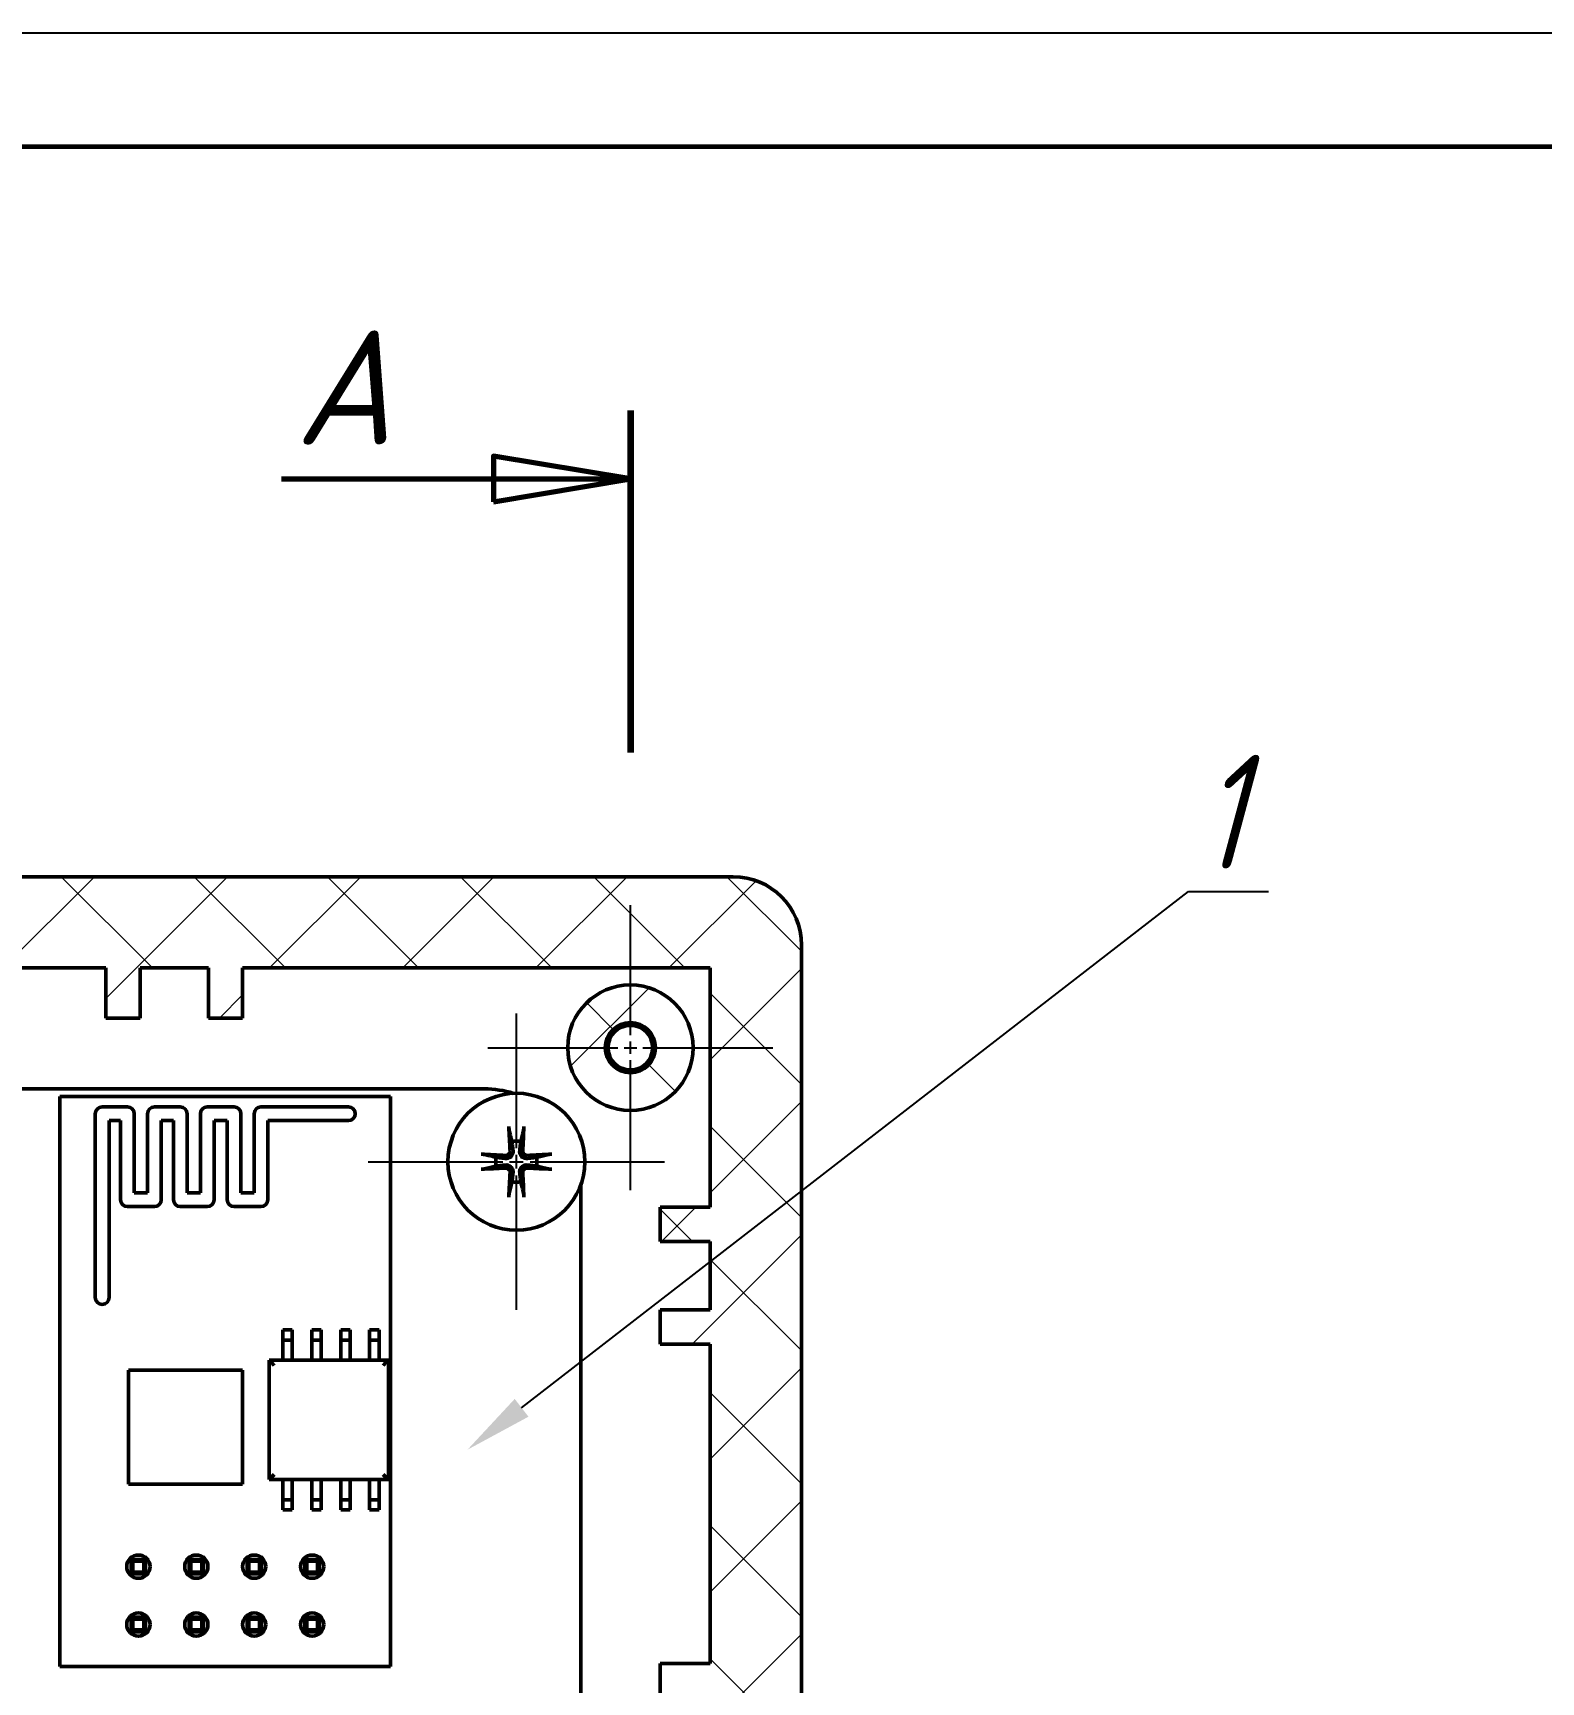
# Model space of a CAD drawing. Header units: millimetres. Extents: x 3004 to 4026, y 1209 to 1506.
# Drawn here: x 3164.7 to 3230.8, y 1433.5 to 1505.8 of the extents above; entities that cross this region are included whole.
import ezdxf
from ezdxf import colors
from ezdxf.entities.mleader import LeaderData, LeaderLine
from ezdxf.math import Vec2, Vec3

# ---------------------------------------------------------------- set-up
doc = ezdxf.new("R2010")
doc.units = ezdxf.units.MM
doc.linetypes.add('CENTER2', pattern=[28.575, 19.05, -3.175, 3.175, -3.175])
doc.linetypes.add('CHAIN', pattern=[0.7087, 0.4724, -0.0591, 0.1181, -0.0591])
for name, color, linetype, lineweight in [('Format', 7, 'Continuous', 60), ('Tonk', 7, 'Continuous', 25), ('Видимый контур (ГОСТ)', 7, 'Continuous', 50), ('Линия  разреза (ГОСТ)', 7, 'CHAIN', 70), ('Штриховка (ГОСТ)', 7, 'Continuous', 18)]:
    doc.layers.add(name, color=color, linetype=linetype, lineweight=lineweight)
doc.layers.add('KONTUR', color=7, linetype='Continuous')
doc.styles.get("Standard").update_dxf_attribs({"font": '', "width": 0.8, "oblique": 15})
doc.styles.add('Увеличенный текст (ГОСТ)', font='GOST Common Italic.ttf')
doc.styles.get('Standard').set_extended_font_data('GOST type B')

# ---------------------------------------------------------------- blocks, each defined once
blk = doc.blocks.new('*U23')
at = {"layer": 'Tonk', "color": 0, "linetype": 'CENTER2', "transparency": 16777216}
for p, q in [((0, 0.55), (0, 6.25)), ((-6.25, 0), (-0.55, 0)), ((0.55, 0), (6.25, 0)), ((0, -6.25), (0, -0.55))]:
    blk.add_line(p, q, dxfattribs=at)
at = {"layer": 'Tonk', "color": 0, "linetype": 'Continuous', "transparency": 16777216}
for p, q in [((-0.275, 0), (0.275, 0)), ((0, -0.275), (0, 0.275))]:
    blk.add_line(p, q, dxfattribs=at)
blk = doc.blocks.new('*U30')
at = {"layer": 'Tonk', "color": 0, "linetype": 'CENTER2', "transparency": 16777216}
for p, q in [((0, 0.6), (0, 6.5)), ((-6.5, 0), (-0.6, 0)), ((0.6, 0), (6.5, 0)), ((0, -6.5), (0, -0.6))]:
    blk.add_line(p, q, dxfattribs=at)
at = {"layer": 'Tonk', "color": 0, "linetype": 'Continuous', "transparency": 16777216}
for p, q in [((-0.3, 0), (0.3, 0)), ((0, -0.3), (0, 0.3))]:
    blk.add_line(p, q, dxfattribs=at)

msp = doc.modelspace()

# ---------------------------------------------------------------- hatches: boundary and pattern name
at = {"layer": 'Штриховка (ГОСТ)'}
h = msp.add_hatch(dxfattribs=at)
h.set_pattern_fill('ANSI37', color=256, scale=1.3, style=0)
edge = h.paths.add_edge_path()
edge.add_line((3130.892, 1396.782), (3130.892, 1393.782))
edge.add_line((3130.892, 1393.782), (3195.392, 1393.782))
edge.add_ellipse((3195.392, 1396.782), major_axis=(0, -3), ratio=1, start_angle=0, end_angle=90)
edge.add_line((3198.392, 1396.782), (3198.392, 1465.782))
edge.add_ellipse((3195.392, 1465.782), major_axis=(3, 0), ratio=1, start_angle=0, end_angle=90)
edge.add_line((3195.392, 1468.782), (3130.892, 1468.782))
edge.add_line((3130.892, 1468.782), (3130.892, 1465.782))
edge.add_line((3130.892, 1465.782), (3130.892, 1464.782))
edge.add_line((3130.892, 1464.782), (3132.392, 1464.782))
edge.add_line((3132.392, 1464.782), (3132.392, 1462.582))
edge.add_line((3132.392, 1462.582), (3133.892, 1462.582))
edge.add_line((3133.892, 1462.582), (3133.892, 1464.782))
edge.add_line((3133.892, 1464.782), (3147.892, 1464.782))
edge.add_line((3147.892, 1464.782), (3147.892, 1462.582))
edge.add_line((3147.892, 1462.582), (3149.392, 1462.582))
edge.add_line((3149.392, 1462.582), (3149.392, 1464.782))
edge.add_line((3149.392, 1464.782), (3152.392, 1464.782))
edge.add_line((3152.392, 1464.782), (3152.392, 1462.582))
edge.add_line((3152.392, 1462.582), (3153.892, 1462.582))
edge.add_line((3153.892, 1462.582), (3153.892, 1464.782))
edge.add_line((3153.892, 1464.782), (3167.892, 1464.782))
edge.add_line((3167.892, 1464.782), (3167.892, 1462.582))
edge.add_line((3167.892, 1462.582), (3169.392, 1462.582))
edge.add_line((3169.392, 1462.582), (3169.392, 1464.782))
edge.add_line((3169.392, 1464.782), (3172.392, 1464.782))
edge.add_line((3172.392, 1464.782), (3172.392, 1462.582))
edge.add_line((3172.392, 1462.582), (3173.892, 1462.582))
edge.add_line((3173.892, 1462.582), (3173.892, 1464.782))
edge.add_line((3173.892, 1464.782), (3194.392, 1464.782))
edge.add_line((3194.392, 1464.782), (3194.392, 1454.282))
edge.add_line((3194.392, 1454.282), (3192.192, 1454.282))
edge.add_line((3192.192, 1454.282), (3192.192, 1452.782))
edge.add_line((3192.192, 1452.782), (3194.392, 1452.782))
edge.add_line((3194.392, 1452.782), (3194.392, 1449.782))
edge.add_line((3194.392, 1449.782), (3192.192, 1449.782))
edge.add_line((3192.192, 1449.782), (3192.192, 1448.282))
edge.add_line((3192.192, 1448.282), (3194.392, 1448.282))
edge.add_line((3194.392, 1448.282), (3194.392, 1434.282))
edge.add_line((3194.392, 1434.282), (3192.192, 1434.282))
edge.add_line((3192.192, 1434.282), (3192.192, 1432.782))
edge.add_line((3192.192, 1432.782), (3194.392, 1432.782))
edge.add_line((3194.392, 1432.782), (3194.392, 1429.782))
edge.add_line((3194.392, 1429.782), (3192.192, 1429.782))
edge.add_line((3192.192, 1429.782), (3192.192, 1428.282))
edge.add_line((3192.192, 1428.282), (3194.392, 1428.282))
edge.add_line((3194.392, 1428.282), (3194.392, 1414.282))
edge.add_line((3194.392, 1414.282), (3192.192, 1414.282))
edge.add_line((3192.192, 1414.282), (3192.192, 1412.782))
edge.add_line((3192.192, 1412.782), (3194.392, 1412.782))
edge.add_line((3194.392, 1412.782), (3194.392, 1409.782))
edge.add_line((3194.392, 1409.782), (3192.192, 1409.782))
edge.add_line((3192.192, 1409.782), (3192.192, 1408.282))
edge.add_line((3192.192, 1408.282), (3194.392, 1408.282))
edge.add_line((3194.392, 1408.282), (3194.392, 1397.782))
edge.add_line((3194.392, 1397.782), (3173.892, 1397.782))
edge.add_line((3173.892, 1397.782), (3173.892, 1399.982))
edge.add_line((3173.892, 1399.982), (3172.392, 1399.982))
edge.add_line((3172.392, 1399.982), (3172.392, 1397.782))
edge.add_line((3172.392, 1397.782), (3169.392, 1397.782))
edge.add_line((3169.392, 1397.782), (3169.392, 1399.982))
edge.add_line((3169.392, 1399.982), (3167.892, 1399.982))
edge.add_line((3167.892, 1399.982), (3167.892, 1397.782))
edge.add_line((3167.892, 1397.782), (3153.892, 1397.782))
edge.add_line((3153.892, 1397.782), (3153.892, 1399.982))
edge.add_line((3153.892, 1399.982), (3152.392, 1399.982))
edge.add_line((3152.392, 1399.982), (3152.392, 1397.782))
edge.add_line((3152.392, 1397.782), (3149.392, 1397.782))
edge.add_line((3149.392, 1397.782), (3149.392, 1399.982))
edge.add_line((3149.392, 1399.982), (3147.892, 1399.982))
edge.add_line((3147.892, 1399.982), (3147.892, 1397.782))
edge.add_line((3147.892, 1397.782), (3133.892, 1397.782))
edge.add_line((3133.892, 1397.782), (3133.892, 1399.982))
edge.add_line((3133.892, 1399.982), (3132.392, 1399.982))
edge.add_line((3132.392, 1399.982), (3132.392, 1397.782))
edge.add_line((3132.392, 1397.782), (3130.892, 1397.782))
edge.add_line((3130.892, 1397.782), (3130.892, 1396.782))
edge = h.paths.add_edge_path()
edge.add_ellipse((3190.892, 1401.282), major_axis=(0, 2.75), ratio=1, start_angle=0, end_angle=360)
edge = h.paths.add_edge_path(flags=0)
edge.add_ellipse((3190.892, 1401.282), major_axis=(0, 1.1), ratio=1, start_angle=0, end_angle=360)
edge = h.paths.add_edge_path()
edge.add_ellipse((3190.892, 1461.282), major_axis=(0, 2.75), ratio=1, start_angle=0, end_angle=360)
edge = h.paths.add_edge_path(flags=0)
edge.add_ellipse((3190.892, 1461.282), major_axis=(0, 1.1), ratio=1, start_angle=0, end_angle=360)

# ---------------------------------------------------------------- linework, layer by layer
at = {"layer": 'Format'}
msp.add_line((3418.849, 1500.782), (3023.849, 1500.782), dxfattribs=at)
at = {"layer": 'KONTUR'}
msp.add_line((3003.849, 1505.782), (3423.849, 1505.782), dxfattribs=at)
at = {"layer": 'Видимый контур (ГОСТ)'}
for p, q in [((3130.892, 1468.782), (3195.392, 1468.782)), ((3198.392, 1465.782), (3198.392, 1396.782)), ((3167.892, 1464.782), (3153.892, 1464.782)), ((3167.892, 1462.582), (3167.892, 1464.782)), ((3169.392, 1464.782), (3169.392, 1462.582)), ((3172.392, 1464.782), (3169.392, 1464.782)), ((3172.392, 1462.582), (3172.392, 1464.782)), ((3173.892, 1464.782), (3173.892, 1462.582)), ((3194.392, 1464.782), (3173.892, 1464.782)), ((3194.392, 1454.282), (3194.392, 1464.782)), ((3169.392, 1462.582), (3167.892, 1462.582)), ((3173.892, 1462.582), (3172.392, 1462.582)), ((3130.892, 1459.474), (3184.493, 1459.475)), ((3180.38, 1459.145), (3165.88, 1459.145)), ((3165.88, 1459.145), (3165.88, 1434.145)), ((3168.84, 1458.686), (3167.733, 1458.686)), ((3171.159, 1458.686), (3170.024, 1458.686)), ((3173.517, 1458.686), (3172.338, 1458.686)), ((3178.531, 1458.686), (3174.696, 1458.686)), ((3180.38, 1434.145), (3180.38, 1459.145)), ((3167.433, 1458.386), (3167.433, 1450.322)), ((3168.033, 1450.322), (3168.033, 1458.086)), ((3168.033, 1458.086), (3168.54, 1458.086)), ((3168.54, 1458.086), (3168.54, 1454.612)), ((3169.14, 1454.912), (3169.14, 1458.386)), ((3169.724, 1458.386), (3169.724, 1454.912)), ((3170.324, 1454.612), (3170.324, 1458.086)), ((3170.324, 1458.086), (3170.859, 1458.086)), ((3170.859, 1458.086), (3170.859, 1454.612)), ((3171.459, 1454.912), (3171.459, 1458.386)), ((3172.038, 1458.386), (3172.038, 1454.912)), ((3172.638, 1454.612), (3172.638, 1458.086)), ((3172.638, 1458.086), (3173.217, 1458.086)), ((3173.217, 1458.086), (3173.217, 1454.612)), ((3173.817, 1454.912), (3173.817, 1458.386)), ((3174.396, 1458.386), (3174.396, 1454.912)), ((3174.996, 1454.612), (3174.996, 1458.086)), ((3174.996, 1458.086), (3178.531, 1458.086)), ((3188.712, 1455.257), (3188.717, 1407.809)), ((3169.724, 1454.912), (3169.14, 1454.912)), ((3172.038, 1454.912), (3171.459, 1454.912)), ((3174.396, 1454.912), (3173.817, 1454.912)), ((3168.84, 1454.312), (3170.024, 1454.312)), ((3171.159, 1454.312), (3172.338, 1454.312)), ((3173.517, 1454.312), (3174.696, 1454.312)), ((3192.192, 1452.782), (3192.192, 1454.282)), ((3192.192, 1454.282), (3194.392, 1454.282)), ((3194.392, 1452.782), (3192.192, 1452.782)), ((3194.392, 1449.782), (3194.392, 1452.782)), ((3192.192, 1449.782), (3194.392, 1449.782)), ((3192.192, 1448.282), (3192.192, 1449.782)), ((3176.07, 1448.91), (3175.65, 1448.91)), ((3175.65, 1448.66), (3175.65, 1448.91)), ((3175.65, 1448.66), (3175.65, 1448.46)), ((3176.07, 1448.66), (3176.07, 1448.91)), ((3176.07, 1448.66), (3176.07, 1448.46)), ((3177.34, 1448.91), (3176.92, 1448.91)), ((3176.92, 1448.66), (3176.92, 1448.91)), ((3176.92, 1448.66), (3176.92, 1448.46)), ((3177.34, 1448.66), (3177.34, 1448.91)), ((3177.34, 1448.66), (3177.34, 1448.46)), ((3178.61, 1448.91), (3178.19, 1448.91)), ((3178.19, 1448.66), (3178.19, 1448.91)), ((3178.19, 1448.66), (3178.19, 1448.46)), ((3178.61, 1448.66), (3178.61, 1448.91)), ((3178.61, 1448.66), (3178.61, 1448.46)), ((3179.88, 1448.91), (3179.46, 1448.91)), ((3179.46, 1448.66), (3179.46, 1448.91)), ((3179.46, 1448.66), (3179.46, 1448.46)), ((3179.88, 1448.66), (3179.88, 1448.91)), ((3179.88, 1448.66), (3179.88, 1448.46)), ((3176.07, 1448.46), (3175.65, 1448.46)), ((3175.65, 1448.46), (3175.65, 1448.06)), ((3175.65, 1448.06), (3175.65, 1447.575)), ((3176.07, 1448.46), (3176.07, 1448.06)), ((3176.07, 1448.06), (3176.07, 1447.575)), ((3177.34, 1448.46), (3176.92, 1448.46)), ((3176.92, 1448.46), (3176.92, 1448.06)), ((3176.92, 1448.06), (3176.92, 1447.575)), ((3177.34, 1448.46), (3177.34, 1448.06)), ((3177.34, 1448.06), (3177.34, 1447.575)), ((3178.61, 1448.46), (3178.19, 1448.46)), ((3178.19, 1448.46), (3178.19, 1448.06)), ((3178.19, 1448.06), (3178.19, 1447.575)), ((3178.61, 1448.46), (3178.61, 1448.06)), ((3178.61, 1448.06), (3178.61, 1447.575)), ((3179.88, 1448.46), (3179.46, 1448.46)), ((3179.46, 1448.46), (3179.46, 1448.06)), ((3179.46, 1448.06), (3179.46, 1447.575)), ((3179.88, 1448.46), (3179.88, 1448.06)), ((3179.88, 1448.06), (3179.88, 1447.575)), ((3194.392, 1448.282), (3192.192, 1448.282)), ((3194.392, 1434.282), (3194.392, 1448.282)), ((3173.88, 1447.145), (3168.88, 1447.145)), ((3168.88, 1447.145), (3168.88, 1442.145)), ((3173.88, 1442.145), (3173.88, 1447.145)), ((3175.05, 1447.575), (3180.28, 1447.575)), ((3175.05, 1442.345), (3175.05, 1447.575)), ((3175.156, 1447.469), (3175.05, 1447.575)), ((3175.156, 1447.469), (3175.274, 1447.351)), ((3180.174, 1447.469), (3180.056, 1447.351)), ((3180.174, 1447.469), (3180.28, 1447.575)), ((3180.28, 1447.575), (3180.28, 1442.345)), ((3168.88, 1442.145), (3173.88, 1442.145)), ((3175.156, 1442.451), (3175.05, 1442.345)), ((3180.28, 1442.345), (3175.05, 1442.345)), ((3175.156, 1442.451), (3175.274, 1442.569)), ((3175.65, 1442.345), (3175.65, 1441.86)), ((3176.07, 1442.345), (3176.07, 1441.86)), ((3176.92, 1442.345), (3176.92, 1441.86)), ((3177.34, 1442.345), (3177.34, 1441.86)), ((3178.19, 1442.345), (3178.19, 1441.86)), ((3178.61, 1442.345), (3178.61, 1441.86)), ((3179.46, 1442.345), (3179.46, 1441.86)), ((3179.88, 1442.345), (3179.88, 1441.86)), ((3180.174, 1442.451), (3180.056, 1442.569)), ((3180.174, 1442.451), (3180.28, 1442.345)), ((3175.65, 1441.86), (3175.65, 1441.46)), ((3175.65, 1441.46), (3175.65, 1441.26)), ((3176.07, 1441.46), (3175.65, 1441.46)), ((3176.07, 1441.86), (3176.07, 1441.46)), ((3176.07, 1441.46), (3176.07, 1441.26)), ((3176.92, 1441.86), (3176.92, 1441.46)), ((3176.92, 1441.46), (3176.92, 1441.26)), ((3177.34, 1441.46), (3176.92, 1441.46)), ((3177.34, 1441.86), (3177.34, 1441.46)), ((3177.34, 1441.46), (3177.34, 1441.26)), ((3178.19, 1441.86), (3178.19, 1441.46)), ((3178.19, 1441.46), (3178.19, 1441.26)), ((3178.61, 1441.46), (3178.19, 1441.46)), ((3178.61, 1441.86), (3178.61, 1441.46)), ((3178.61, 1441.46), (3178.61, 1441.26)), ((3179.46, 1441.86), (3179.46, 1441.46)), ((3179.46, 1441.46), (3179.46, 1441.26)), ((3179.88, 1441.46), (3179.46, 1441.46)), ((3179.88, 1441.86), (3179.88, 1441.46)), ((3179.88, 1441.46), (3179.88, 1441.26)), ((3175.65, 1441.26), (3175.65, 1441.01)), ((3176.07, 1441.01), (3175.65, 1441.01)), ((3176.07, 1441.26), (3176.07, 1441.01)), ((3176.92, 1441.26), (3176.92, 1441.01)), ((3177.34, 1441.01), (3176.92, 1441.01)), ((3177.34, 1441.26), (3177.34, 1441.01)), ((3178.19, 1441.26), (3178.19, 1441.01)), ((3178.61, 1441.01), (3178.19, 1441.01)), ((3178.61, 1441.26), (3178.61, 1441.01)), ((3179.46, 1441.26), (3179.46, 1441.01)), ((3179.88, 1441.01), (3179.46, 1441.01)), ((3179.88, 1441.26), (3179.88, 1441.01)), ((3169.003, 1438.207), (3169.003, 1438.842)), ((3169.003, 1438.842), (3169.638, 1438.842)), ((3169.083, 1438.762), (3169.003, 1438.842)), ((3169.083, 1438.762), (3169.557, 1438.762)), ((3169.083, 1438.287), (3169.083, 1438.762)), ((3169.557, 1438.762), (3169.638, 1438.842)), ((3169.557, 1438.762), (3169.557, 1438.287)), ((3169.638, 1438.842), (3169.638, 1438.207)), ((3171.543, 1438.207), (3171.543, 1438.842)), ((3171.543, 1438.842), (3172.178, 1438.842)), ((3171.623, 1438.762), (3171.543, 1438.842)), ((3171.623, 1438.762), (3172.097, 1438.762)), ((3171.623, 1438.287), (3171.623, 1438.762)), ((3172.097, 1438.762), (3172.178, 1438.842)), ((3172.097, 1438.762), (3172.097, 1438.287)), ((3172.178, 1438.842), (3172.178, 1438.207)), ((3174.083, 1438.207), (3174.083, 1438.842)), ((3174.083, 1438.842), (3174.718, 1438.842)), ((3174.163, 1438.762), (3174.083, 1438.842)), ((3174.163, 1438.762), (3174.637, 1438.762)), ((3174.163, 1438.287), (3174.163, 1438.762)), ((3174.637, 1438.762), (3174.718, 1438.842)), ((3174.637, 1438.762), (3174.637, 1438.287)), ((3174.718, 1438.842), (3174.718, 1438.207)), ((3176.623, 1438.207), (3176.623, 1438.842)), ((3176.623, 1438.842), (3177.258, 1438.842)), ((3176.703, 1438.762), (3176.623, 1438.842)), ((3176.703, 1438.762), (3177.177, 1438.762)), ((3176.703, 1438.287), (3176.703, 1438.762)), ((3177.177, 1438.762), (3177.258, 1438.842)), ((3177.177, 1438.762), (3177.177, 1438.287)), ((3177.258, 1438.842), (3177.258, 1438.207)), ((3169.083, 1438.287), (3169.003, 1438.207)), ((3169.638, 1438.207), (3169.003, 1438.207)), ((3169.557, 1438.287), (3169.083, 1438.287)), ((3169.557, 1438.287), (3169.638, 1438.207)), ((3171.623, 1438.287), (3171.543, 1438.207)), ((3172.178, 1438.207), (3171.543, 1438.207)), ((3172.097, 1438.287), (3171.623, 1438.287)), ((3172.097, 1438.287), (3172.178, 1438.207)), ((3174.163, 1438.287), (3174.083, 1438.207)), ((3174.718, 1438.207), (3174.083, 1438.207)), ((3174.637, 1438.287), (3174.163, 1438.287)), ((3174.637, 1438.287), (3174.718, 1438.207)), ((3176.703, 1438.287), (3176.623, 1438.207)), ((3177.258, 1438.207), (3176.623, 1438.207)), ((3177.177, 1438.287), (3176.703, 1438.287)), ((3177.177, 1438.287), (3177.258, 1438.207)), ((3169.003, 1435.667), (3169.003, 1436.302)), ((3169.003, 1436.302), (3169.638, 1436.302)), ((3169.083, 1436.222), (3169.003, 1436.302)), ((3169.557, 1436.222), (3169.638, 1436.302)), ((3169.638, 1436.302), (3169.638, 1435.667)), ((3171.543, 1435.667), (3171.543, 1436.302)), ((3171.543, 1436.302), (3172.178, 1436.302)), ((3171.623, 1436.222), (3171.543, 1436.302)), ((3172.097, 1436.222), (3172.178, 1436.302)), ((3172.178, 1436.302), (3172.178, 1435.667)), ((3174.083, 1435.667), (3174.083, 1436.302)), ((3174.083, 1436.302), (3174.718, 1436.302)), ((3174.163, 1436.222), (3174.083, 1436.302)), ((3174.637, 1436.222), (3174.718, 1436.302)), ((3174.718, 1436.302), (3174.718, 1435.667)), ((3176.623, 1435.667), (3176.623, 1436.302)), ((3176.623, 1436.302), (3177.258, 1436.302)), ((3176.703, 1436.222), (3176.623, 1436.302)), ((3177.177, 1436.222), (3177.258, 1436.302)), ((3177.258, 1436.302), (3177.258, 1435.667)), ((3169.083, 1435.747), (3169.003, 1435.667)), ((3169.638, 1435.667), (3169.003, 1435.667)), ((3169.083, 1436.222), (3169.557, 1436.222)), ((3169.083, 1435.747), (3169.083, 1436.222)), ((3169.557, 1435.747), (3169.083, 1435.747)), ((3169.557, 1436.222), (3169.557, 1435.747)), ((3169.557, 1435.747), (3169.638, 1435.667)), ((3171.623, 1435.747), (3171.543, 1435.667)), ((3172.178, 1435.667), (3171.543, 1435.667)), ((3171.623, 1436.222), (3172.097, 1436.222)), ((3171.623, 1435.747), (3171.623, 1436.222)), ((3172.097, 1435.747), (3171.623, 1435.747)), ((3172.097, 1436.222), (3172.097, 1435.747)), ((3172.097, 1435.747), (3172.178, 1435.667)), ((3174.163, 1435.747), (3174.083, 1435.667)), ((3174.718, 1435.667), (3174.083, 1435.667)), ((3174.163, 1436.222), (3174.637, 1436.222)), ((3174.163, 1435.747), (3174.163, 1436.222)), ((3174.637, 1435.747), (3174.163, 1435.747)), ((3174.637, 1436.222), (3174.637, 1435.747)), ((3174.637, 1435.747), (3174.718, 1435.667)), ((3176.703, 1435.747), (3176.623, 1435.667)), ((3177.258, 1435.667), (3176.623, 1435.667)), ((3176.703, 1436.222), (3177.177, 1436.222)), ((3176.703, 1435.747), (3176.703, 1436.222)), ((3177.177, 1435.747), (3176.703, 1435.747)), ((3177.177, 1436.222), (3177.177, 1435.747)), ((3177.177, 1435.747), (3177.258, 1435.667)), ((3165.88, 1434.145), (3180.38, 1434.145)), ((3192.192, 1434.282), (3194.392, 1434.282)), ((3192.192, 1432.782), (3192.192, 1434.282))]:
    msp.add_line(p, q, dxfattribs=at)
for centre, radius in [((3190.892, 1461.282), 2.75), ((3190.892, 1461.282), 1.1), ((3190.892, 1461.282), 0.974), ((3185.892, 1456.282), 3), ((3169.32, 1438.524), 0.51), ((3171.86, 1438.524), 0.51), ((3174.4, 1438.524), 0.51), ((3176.94, 1438.524), 0.51), ((3169.32, 1435.984), 0.51), ((3171.86, 1435.984), 0.51), ((3174.4, 1435.984), 0.51), ((3176.94, 1435.984), 0.51)]:
    msp.add_circle(centre, radius, dxfattribs=at)
for centre, radius, start, end in [((3195.392, 1465.782), 3, 0, 90), ((3184.496, 1455.259), 4.216, 72.46683, 90.03998), ((3167.733, 1458.386), 0.3, 90, 180), ((3168.84, 1458.386), 0.3, 0, 90), ((3170.024, 1458.386), 0.3, 90, 180), ((3171.159, 1458.386), 0.3, 0, 90), ((3172.338, 1458.386), 0.3, 90, 180), ((3173.517, 1458.386), 0.3, 0, 90), ((3174.696, 1458.386), 0.3, 90, 180), ((3178.531, 1458.386), 0.3, 270, 90), ((3185.892, 1456.282), 0.902, 77.87979, 102.12021), ((3185.892, 1456.282), 0.902, 167.87979, 192.12021), ((3185.892, 1456.282), 0.902, 347.87979, 12.12021), ((3185.892, 1456.282), 0.902, 257.87979, 282.12021), ((3168.84, 1454.612), 0.3, 180, 270), ((3170.024, 1454.612), 0.3, 270, 0), ((3171.159, 1454.612), 0.3, 180, 270), ((3172.338, 1454.612), 0.3, 270, 0), ((3173.517, 1454.612), 0.3, 180, 270), ((3174.696, 1454.612), 0.3, 270, 0), ((3167.733, 1450.322), 0.3, 180, 0)]:
    msp.add_arc(centre, radius, start, end, dxfattribs=at)
for centre, major_axis, start_param, end_param in [((3186.096, 1456.295), (0.336, -5.195), 4.406467, 4.617896), ((3185.688, 1456.295), (0.336, 5.195), 4.806882, 5.018311), ((3185.879, 1456.078), (-5.195, 0.336), 4.806882, 5.018311), ((3185.905, 1456.078), (-5.195, -0.336), 4.406467, 4.617896), ((3185.879, 1456.485), (5.195, 0.336), 4.406467, 4.617896), ((3186.096, 1456.268), (-0.336, -5.195), 4.806882, 5.018311), ((3185.688, 1456.268), (-0.336, 5.195), 4.406467, 4.617896), ((3185.905, 1456.485), (5.195, -0.336), 4.806882, 5.018311)]:
    msp.add_ellipse(centre, major_axis=major_axis, ratio=0.087156, start_param=start_param, end_param=end_param, dxfattribs=at)
for points, knots in [([(3185.58, 1457.663), (3185.578, 1457.67), (3185.577, 1457.679), (3185.573, 1457.701), (3185.571, 1457.718), (3185.568, 1457.75), (3185.566, 1457.771), (3185.564, 1457.802), (3185.563, 1457.818), (3185.563, 1457.832)], [0.04788997, 0.04788997, 0.04788997, 0.04788997, 0.05210485, 0.05210485, 0.05730314, 0.05730314, 0.0625558, 0.0625558, 0.06665641, 0.06665641, 0.06665641, 0.06665641]), ([(3186.221, 1457.832), (3186.221, 1457.818), (3186.22, 1457.802), (3186.218, 1457.771), (3186.216, 1457.75), (3186.213, 1457.718), (3186.211, 1457.701), (3186.208, 1457.679), (3186.206, 1457.67), (3186.204, 1457.663)], [0.01685823, 0.01685823, 0.01685823, 0.01685823, 0.02095884, 0.02095884, 0.0262115, 0.0262115, 0.03140979, 0.03140979, 0.03562467, 0.03562467, 0.03562467, 0.03562467]), ([(3184.342, 1456.611), (3184.356, 1456.61), (3184.372, 1456.61), (3184.403, 1456.608), (3184.423, 1456.606), (3184.455, 1456.603), (3184.472, 1456.601), (3184.494, 1456.597), (3184.504, 1456.595), (3184.51, 1456.594)], [0.01685823, 0.01685823, 0.01685823, 0.01685823, 0.02095884, 0.02095884, 0.0262115, 0.0262115, 0.03140979, 0.03140979, 0.03562467, 0.03562467, 0.03562467, 0.03562467]), ([(3185.747, 1456.765), (3185.751, 1456.725), (3185.748, 1456.684), (3185.731, 1456.624), (3185.722, 1456.599), (3185.695, 1456.553), (3185.678, 1456.531), (3185.642, 1456.495), (3185.621, 1456.478), (3185.574, 1456.452), (3185.55, 1456.442), (3185.49, 1456.426), (3185.448, 1456.422), (3185.409, 1456.427)], [0.13731162, 0.13731162, 0.13731162, 0.13731162, 0.14973415, 0.14973415, 0.15741051, 0.15741051, 0.16508687, 0.16508687, 0.17276323, 0.17276323, 0.18043959, 0.18043959, 0.19286212, 0.19286212, 0.19286212, 0.19286212]), ([(3185.613, 1456.756), (3185.615, 1456.733), (3185.611, 1456.708), (3185.595, 1456.662), (3185.583, 1456.64), (3185.552, 1456.606), (3185.532, 1456.59), (3185.489, 1456.569), (3185.464, 1456.562), (3185.434, 1456.56), (3185.426, 1456.56), (3185.418, 1456.56)], [0, 0, 0, 0, 0.00692285, 0.00692285, 0.0138457, 0.0138457, 0.02075693, 0.02075693, 0.02766816, 0.02766816, 0.03000447, 0.03000447, 0.03000447, 0.03000447]), ([(3186.375, 1456.427), (3186.336, 1456.422), (3186.294, 1456.426), (3186.234, 1456.442), (3186.21, 1456.452), (3186.164, 1456.478), (3186.142, 1456.495), (3186.106, 1456.531), (3186.089, 1456.553), (3186.062, 1456.599), (3186.053, 1456.624), (3186.036, 1456.684), (3186.033, 1456.725), (3186.037, 1456.765)], [0.13731162, 0.13731162, 0.13731162, 0.13731162, 0.14973415, 0.14973415, 0.15741051, 0.15741051, 0.16508687, 0.16508687, 0.17276323, 0.17276323, 0.18043959, 0.18043959, 0.19286212, 0.19286212, 0.19286212, 0.19286212]), ([(3186.366, 1456.56), (3186.343, 1456.559), (3186.319, 1456.562), (3186.272, 1456.578), (3186.251, 1456.591), (3186.216, 1456.622), (3186.201, 1456.641), (3186.179, 1456.685), (3186.173, 1456.709), (3186.171, 1456.74), (3186.17, 1456.748), (3186.171, 1456.756)], [0, 0, 0, 0, 0.00692285, 0.00692285, 0.0138457, 0.0138457, 0.02075693, 0.02075693, 0.02766816, 0.02766816, 0.03000447, 0.03000447, 0.03000447, 0.03000447]), ([(3187.274, 1456.594), (3187.28, 1456.595), (3187.29, 1456.597), (3187.312, 1456.601), (3187.329, 1456.603), (3187.361, 1456.606), (3187.381, 1456.608), (3187.413, 1456.61), (3187.428, 1456.61), (3187.442, 1456.611)], [0.04788997, 0.04788997, 0.04788997, 0.04788997, 0.05210485, 0.05210485, 0.05730314, 0.05730314, 0.0625558, 0.0625558, 0.06665641, 0.06665641, 0.06665641, 0.06665641]), ([(3184.51, 1455.969), (3184.504, 1455.968), (3184.494, 1455.966), (3184.472, 1455.963), (3184.455, 1455.961), (3184.423, 1455.957), (3184.403, 1455.956), (3184.372, 1455.954), (3184.356, 1455.953), (3184.342, 1455.952)], [0.04788997, 0.04788997, 0.04788997, 0.04788997, 0.05210485, 0.05210485, 0.05730314, 0.05730314, 0.0625558, 0.0625558, 0.06665641, 0.06665641, 0.06665641, 0.06665641]), ([(3185.409, 1456.137), (3185.448, 1456.141), (3185.49, 1456.138), (3185.55, 1456.121), (3185.574, 1456.111), (3185.621, 1456.085), (3185.642, 1456.068), (3185.678, 1456.032), (3185.695, 1456.01), (3185.722, 1455.964), (3185.731, 1455.939), (3185.748, 1455.88), (3185.751, 1455.838), (3185.747, 1455.799)], [0.13731162, 0.13731162, 0.13731162, 0.13731162, 0.14973415, 0.14973415, 0.15741051, 0.15741051, 0.16508687, 0.16508687, 0.17276323, 0.17276323, 0.18043959, 0.18043959, 0.19286212, 0.19286212, 0.19286212, 0.19286212]), ([(3185.418, 1456.003), (3185.441, 1456.004), (3185.466, 1456.001), (3185.512, 1455.985), (3185.533, 1455.972), (3185.568, 1455.942), (3185.583, 1455.922), (3185.605, 1455.878), (3185.611, 1455.854), (3185.614, 1455.823), (3185.614, 1455.815), (3185.613, 1455.807)], [0, 0, 0, 0, 0.00692285, 0.00692285, 0.0138457, 0.0138457, 0.02075693, 0.02075693, 0.02766816, 0.02766816, 0.03000447, 0.03000447, 0.03000447, 0.03000447]), ([(3186.037, 1455.799), (3186.033, 1455.838), (3186.036, 1455.88), (3186.053, 1455.939), (3186.062, 1455.964), (3186.089, 1456.01), (3186.106, 1456.032), (3186.142, 1456.068), (3186.164, 1456.085), (3186.21, 1456.111), (3186.234, 1456.121), (3186.294, 1456.138), (3186.336, 1456.141), (3186.375, 1456.137)], [0.13731162, 0.13731162, 0.13731162, 0.13731162, 0.14973415, 0.14973415, 0.15741051, 0.15741051, 0.16508687, 0.16508687, 0.17276323, 0.17276323, 0.18043959, 0.18043959, 0.19286212, 0.19286212, 0.19286212, 0.19286212]), ([(3186.171, 1455.807), (3186.17, 1455.83), (3186.173, 1455.855), (3186.189, 1455.901), (3186.202, 1455.923), (3186.232, 1455.958), (3186.252, 1455.973), (3186.295, 1455.995), (3186.32, 1456.001), (3186.35, 1456.003), (3186.358, 1456.003), (3186.366, 1456.003)], [0, 0, 0, 0, 0.00692285, 0.00692285, 0.0138457, 0.0138457, 0.02075693, 0.02075693, 0.02766816, 0.02766816, 0.03000447, 0.03000447, 0.03000447, 0.03000447]), ([(3187.442, 1455.952), (3187.428, 1455.953), (3187.413, 1455.954), (3187.381, 1455.956), (3187.361, 1455.957), (3187.329, 1455.961), (3187.312, 1455.963), (3187.29, 1455.966), (3187.28, 1455.968), (3187.274, 1455.969)], [0.01685823, 0.01685823, 0.01685823, 0.01685823, 0.02095884, 0.02095884, 0.0262115, 0.0262115, 0.03140979, 0.03140979, 0.03562467, 0.03562467, 0.03562467, 0.03562467]), ([(3185.563, 1454.732), (3185.563, 1454.746), (3185.564, 1454.761), (3185.566, 1454.792), (3185.568, 1454.813), (3185.571, 1454.845), (3185.573, 1454.862), (3185.577, 1454.884), (3185.578, 1454.893), (3185.58, 1454.9)], [0.01685823, 0.01685823, 0.01685823, 0.01685823, 0.02095884, 0.02095884, 0.0262115, 0.0262115, 0.03140979, 0.03140979, 0.03562467, 0.03562467, 0.03562467, 0.03562467]), ([(3186.204, 1454.9), (3186.206, 1454.893), (3186.208, 1454.884), (3186.211, 1454.862), (3186.213, 1454.845), (3186.216, 1454.813), (3186.218, 1454.792), (3186.22, 1454.761), (3186.221, 1454.746), (3186.221, 1454.732)], [0.04788997, 0.04788997, 0.04788997, 0.04788997, 0.05210485, 0.05210485, 0.05730314, 0.05730314, 0.0625558, 0.0625558, 0.06665641, 0.06665641, 0.06665641, 0.06665641])]:
    msp.add_open_spline(points, degree=3, knots=knots, dxfattribs=at)
for points, weights in [([(3185.58, 1457.663), (3185.655, 1457.358), (3185.703, 1457.163)], [1.00410486313, 1.02752924454, 1]), ([(3186.081, 1457.163), (3186.129, 1457.358), (3186.204, 1457.663)], [1, 1.02752923649, 1.00410486201]), ([(3185.011, 1456.471), (3184.816, 1456.519), (3184.51, 1456.594)], [1, 1.02752924647, 1.0041048634]), ([(3185.703, 1457.163), (3185.731, 1456.907), (3185.747, 1456.765)], [1, 1.35043058172, 1.67338373673]), ([(3186.037, 1456.765), (3186.053, 1456.907), (3186.081, 1457.163)], [1.67338373673, 1.35043058172, 1]), ([(3187.274, 1456.594), (3186.968, 1456.519), (3186.774, 1456.471)], [1.0041048634, 1.02752924647, 1]), ([(3184.51, 1455.969), (3184.816, 1456.045), (3185.011, 1456.092)], [1.0041048634, 1.02752924648, 1]), ([(3185.409, 1456.427), (3185.267, 1456.442), (3185.011, 1456.471)], [1.67338373673, 1.35043058172, 1]), ([(3185.011, 1456.092), (3185.267, 1456.121), (3185.409, 1456.137)], [1, 1.35043058172, 1.67338373673]), ([(3185.747, 1455.799), (3185.731, 1455.656), (3185.703, 1455.4)], [1.67338373673, 1.35043058172, 1]), ([(3186.081, 1455.4), (3186.053, 1455.656), (3186.037, 1455.799)], [1, 1.35043058172, 1.67338373673]), ([(3186.774, 1456.471), (3186.518, 1456.442), (3186.375, 1456.427)], [1, 1.35043058172, 1.67338373673]), ([(3186.375, 1456.137), (3186.518, 1456.121), (3186.774, 1456.092)], [1.67338373673, 1.35043058172, 1]), ([(3186.774, 1456.092), (3186.968, 1456.045), (3187.274, 1455.969)], [1, 1.02752924647, 1.0041048634]), ([(3185.703, 1455.4), (3185.655, 1455.205), (3185.58, 1454.9)], [1, 1.02752923661, 1.00410486203]), ([(3186.204, 1454.9), (3186.129, 1455.205), (3186.081, 1455.4)], [1.00410486313, 1.02752924454, 1])]:
    msp.add_rational_spline(points, weights, degree=2, dxfattribs=at)
at = {"layer": 'Линия  разреза (ГОСТ)', "linetype": 'Continuous', "lineweight": 140}
msp.add_line((3190.892, 1489.227), (3190.892, 1474.227), dxfattribs=at)
at = {"layer": 'Линия  разреза (ГОСТ)', "linetype": 'Continuous'}
for p, q in [((3190.892, 1486.227), (3184.892, 1487.227)), ((3184.892, 1487.227), (3184.892, 1485.227)), ((3175.595, 1486.227), (3184.892, 1486.227)), ((3184.892, 1486.227), (3190.892, 1486.227)), ((3184.892, 1485.227), (3190.892, 1486.227))]:
    msp.add_line(p, q, dxfattribs=at)
at = {"layer": 'Линия  разреза (ГОСТ)', "linetype": 'Continuous', "flags": 128}
msp.add_lwpolyline([(3184.892, 1485.227), (3190.892, 1486.227), (3184.892, 1487.227), (3184.892, 1485.227)], dxfattribs=at)
at = {"layer": 'Линия  разреза (ГОСТ)'}
msp.add_solid([(3184.892, 1485.227), (3190.892, 1486.227), (3184.892, 1487.227), (3184.892, 1485.227)], dxfattribs=at)

# ---------------------------------------------------------------- block references
at = {"layer": 'Tonk', "linetype": 'CENTER2'}
for name, p in [('*U23', (3190.892, 1461.282)), ('*U30', (3185.892, 1456.282))]:
    msp.add_blockref(name, p, dxfattribs=at)

# ---------------------------------------------------------------- texts
at = {"layer": 'Линия  разреза (ГОСТ)', "insert": (3176.167, 1487.727), "char_height": 5, "attachment_point": 7, "style": 'Увеличенный текст (ГОСТ)'}
msp.add_mtext('A', dxfattribs=at)

# ---------------------------------------------------------------- leaders
at = {"layer": 'Tonk'}
ml = msp.add_multileader_mtext('Standard', dxfattribs=at)
ml.set_content('1', color=256)
ml.set_leader_properties()
ml.build(insert=Vec2(0, 0))
ml.multileader.update_dxf_attribs({"text_left_attachment_type": 6, "text_right_attachment_type": 6, "dogleg_length": 0.36, "arrow_head_size": 3})
ctx = ml.context
ctx.base_point, ctx.char_height, ctx.arrow_head_size, ctx.landing_gap_size, ctx.plane_origin = Vec3(3215.713, 1468.126), 5, 3, 0.1, Vec3(3206.859, 1467.281)
ctx.left_attachment, ctx.right_attachment = 6, 6
notes = []
notes.append((ctx, [(0, (1, 1, 0), (3215.353, 1468.126), (1, 0), 0.36, [(0, [(3183.749, 1443.652)], 0, [])])]))
ctx.mtext.insert, ctx.mtext.flow_direction = Vec3(3215.813, 1474.126), 5
for ctx, leaders in notes:
    for number, flags, end, landing, length, lines in leaders:
        leader = LeaderData()
        leader.index, (leader.has_last_leader_line, leader.has_dogleg_vector, leader.attachment_direction) = number, flags
        leader.last_leader_point, leader.dogleg_vector, leader.dogleg_length = Vec3(end), Vec3(landing), length
        for number, points, colour, breaks in lines:
            line = LeaderLine()
            line.index, line.vertices, line.color, line.breaks = number, Vec3.list(points), colors.encode_raw_color(colour), breaks
            leader.lines.append(line)
        ctx.leaders.append(leader)

doc.saveas('drawing.dxf')
